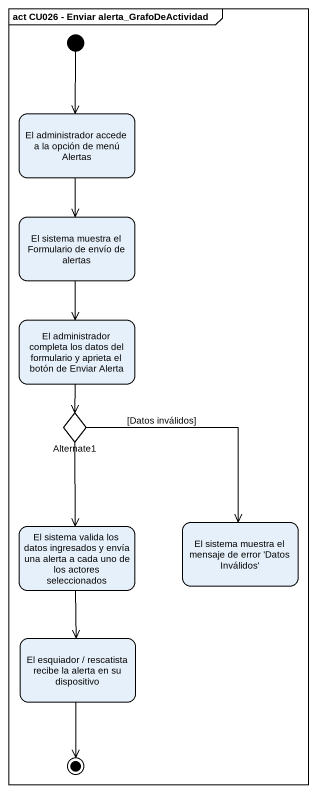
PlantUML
@startuml
mainframe act CU026 - Enviar alerta_GrafoDeActividad
hide empty description
state "El administrador accede a la opción de menú Alertas" as El_administrador_accede_a
state "El sistema muestra el Formulario de envío de alertas" as El_sistema_muestra_el
state "El administrador completa los datos del formulario y aprieta el botón de Enviar Alerta" as El_administrador_completa
state Alternate1 <<choice>>
state "El sistema muestra el mensaje de error 'Datos Inválidos'" as El_sistema_muestra_el_2
state "El sistema valida los datos ingresados y envía una alerta a cada uno de los actores seleccionados" as El_sistema_valida_los_datos
state "El esquiador / rescatista recibe la alerta en su dispositivo" as El_esquiador_rescatista
[*] --> El_administrador_accede_a
El_administrador_accede_a --> El_sistema_muestra_el
El_sistema_muestra_el --> El_administrador_completa
El_administrador_completa --> Alternate1
Alternate1 --> El_sistema_muestra_el_2 : [Datos inválidos]
Alternate1 --> El_sistema_valida_los_datos
El_sistema_valida_los_datos --> El_esquiador_rescatista
El_esquiador_rescatista --> [*]
@enduml
